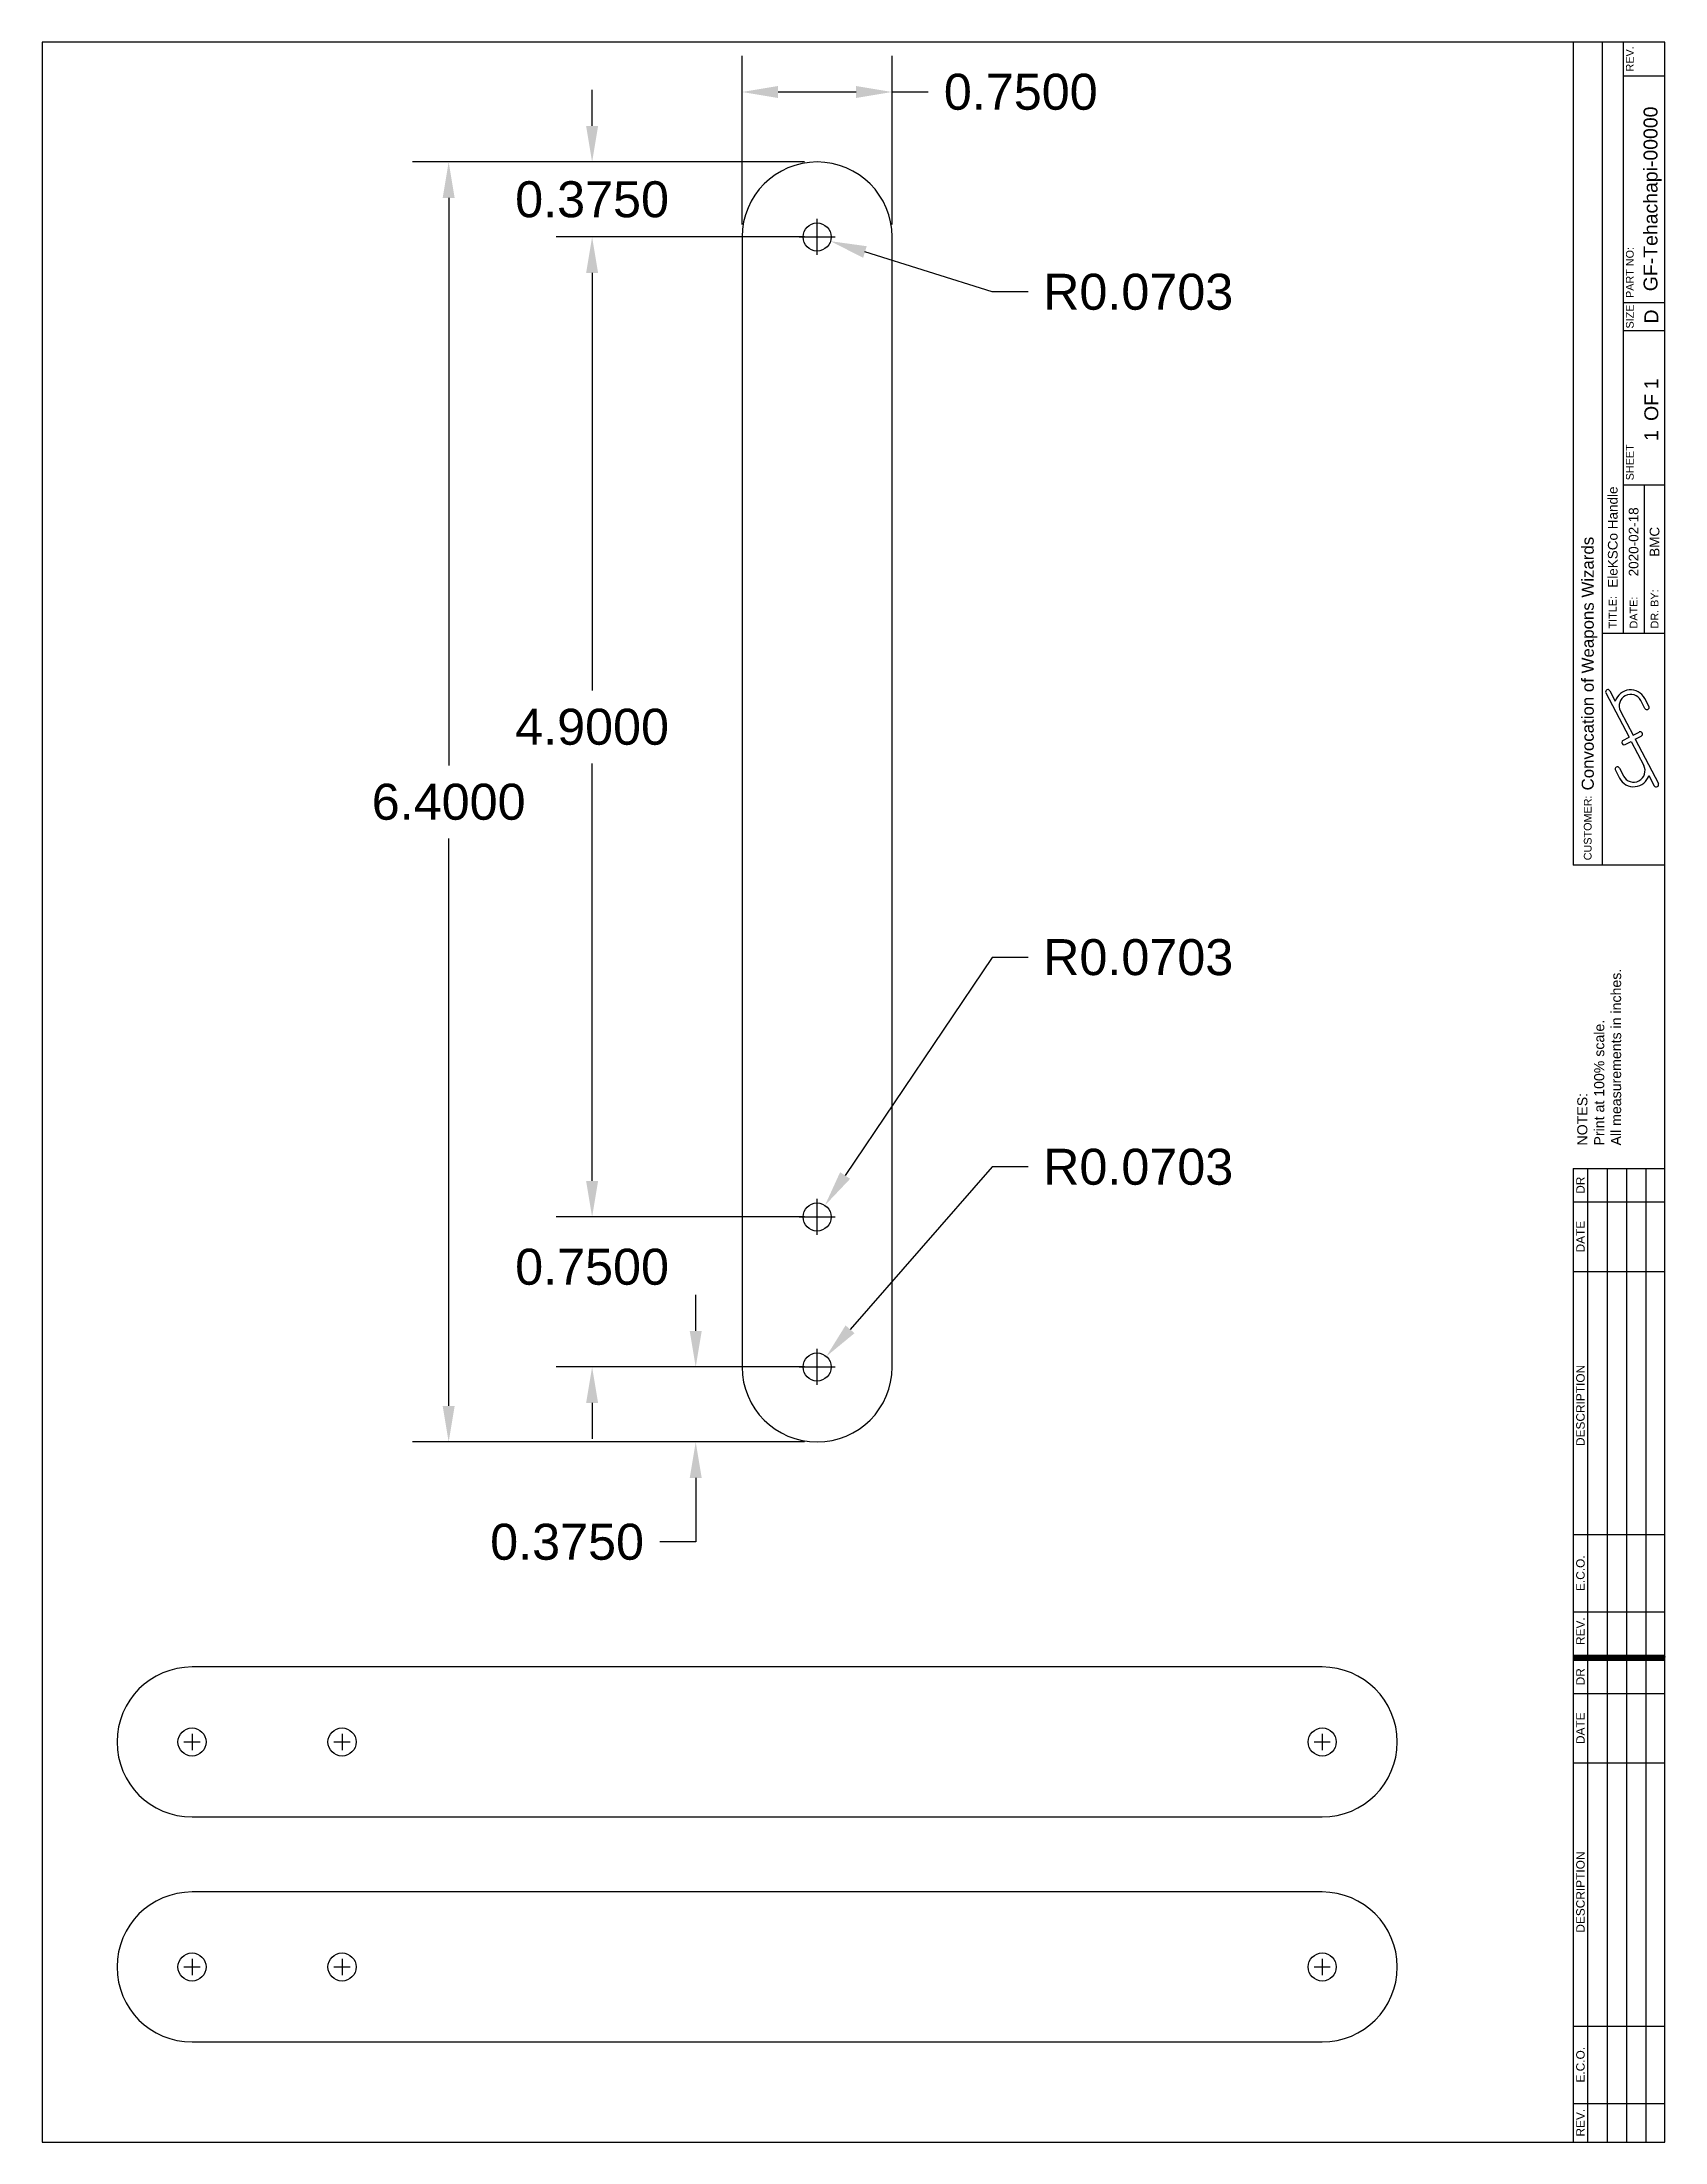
# Model space of a CAD drawing. Header units: inches. Extents: x 0 to 8.1, y 0 to 10.5.
import ezdxf
from ezdxf.enums import TextEntityAlignment as Align

# ---------------------------------------------------------------- set-up
doc = ezdxf.new("R2010")
doc.units = ezdxf.units.IN
doc.header["$MEASUREMENT"] = 0
doc.layers.add('BORDER', color=7, linetype='Continuous')
doc.layers.add('Dims', color=5, linetype='Continuous')
doc.styles.get("Standard").update_dxf_attribs({"font": 'arial.ttf'})
doc.dimstyles.get("Standard").update_dxf_attribs({"dimtxt": 0.18, "dimasz": 0.18, "dimexe": 0.18, "dimexo": 0.0625, "dimgap": 0.09, "dimtad": 0, "dimtih": 1, "dimtoh": 1, "dimdec": 4, "dimzin": 0, "dimdsep": 46, "dimtxsty": 'Standard', "dimcen": 0.09, "dimadec": 0, "dimazin": 0, "dimtfac": 1, "dimtdec": 4, "dimtofl": 0, "dimtmove": 0, "dimatfit": 3, "dimfxl": 1, "dimtolj": 1, "dimtzin": 0, "dimarcsym": 0})

# ---------------------------------------------------------------- blocks, each defined once
blk = doc.blocks.new('DBE')
at = {"layer": 'BORDER'}
h = blk.add_hatch(dxfattribs=at)
h.set_pattern_fill('ANSI31', color=256, scale=0.05, angle=-90, style=0)
h.set_pattern_definition([(315, (1.273388, 32.96875), (0.0044194174, 0.0044194174), [])])
h.paths.add_polyline_path([(1.188, 26.701), (1.188, 26.764), (0, 26.764), (0, 26.701)])
for p, q in [((0.386, 14.846), (0.086, 15.421)), ((0.208, 15.314), (0.138, 15.448)), ((0.59, 15.22), (0.537, 15.322)), ((0.642, 15.247), (0.589, 15.349)), ((0.438, 14.874), (0.275, 15.185)), ((0.386, 14.846), (0.307, 14.805)), ((0.413, 14.794), (0.334, 14.753)), ((0.576, 14.482), (0.413, 14.794)), ((0.516, 14.915), (0.438, 14.874)), ((0.544, 14.862), (0.465, 14.821)), ((0.765, 14.247), (0.465, 14.821)), ((0.209, 14.42), (0.262, 14.318)), ((0.261, 14.448), (0.314, 14.345)), ((0.713, 14.219), (0.643, 14.354))]:
    blk.add_line(p, q)
for centre, radius, start, end in [((0.112, 15.434), 0.0295, 27.563, 207.563), ((0.406, 15.254), 0.207, 27.563, 163.1477), ((0.406, 15.254), 0.148, 27.563, 207.563), ((0.616, 15.234), 0.0295, 207.563, 27.563), ((0.321, 14.779), 0.0295, 117.563, 297.563), ((0.53, 14.888), 0.0295, 297.563, 117.563), ((0.235, 14.434), 0.0295, 27.563, 207.563), ((0.445, 14.414), 0.148, 207.563, 27.563), ((0.445, 14.414), 0.207, 207.563, 343.1477), ((0.739, 14.233), 0.0295, 207.563, 27.563)]:
    blk.add_arc(centre, radius, start, end)
for p, q in [((0.25, 20.402), (0.25, 33)), ((0.5, 20.402), (0.5, 33)), ((0.75, 20.402), (0.75, 33)), ((1, 33), (1, 20.402)), ((1.188, 20.402), (1.188, 33)), ((1.188, 32.5), (0, 32.5)), ((1.188, 31.5), (0, 31.5)), ((1.188, 28.095), (0, 28.095)), ((1.188, 27.195), (0, 27.195)), ((1.188, 26.764), (0, 26.764)), ((1.188, 26.701), (0, 26.701)), ((1.188, 26.139), (0, 26.139)), ((1.188, 25.139), (0, 25.139)), ((1.188, 21.733), (0, 21.733)), ((1.188, 20.833), (0, 20.833)), ((1.188, 20.402), (0, 20.402)), ((0, 16.476), (1.188, 16.476)), ((0.813, 5.824), (0.813, 16.476)), ((1.188, 5.824), (1.188, 16.476)), ((0.813, 13.476), (0, 13.476)), ((0.271, 11.556), (0.271, 13.476)), ((0.542, 5.824), (0.542, 13.476)), ((0.542, 11.556), (0, 11.556)), ((0.542, 9.556), (0, 9.556)), ((0.542, 9.196), (0, 9.196)), ((0.542, 6.261), (0, 6.261))]:
    blk.add_line(p, q, dxfattribs=at)
blk.add_lwpolyline([(0, 33), (0, 5.824), (21, 5.824), (21, 33)], close=True, dxfattribs=at)
at = {"flags": 9}
blk.add_attdef('WD_TB', (0, 5.824), '', height=0.125, dxfattribs=at)
at = {"layer": 'BORDER'}
for s, height, p in [('REV.', 0.11, (1.094, 32.75)), ('E.C.O.', 0.11, (1.094, 32)), ('DESCRIPTION', 0.11, (1.094, 29.766)), ('DATE', 0.11, (1.094, 27.645)), ('DR', 0.11, (1.094, 26.979)), ('REV.', 0.11, (1.094, 26.389)), ('E.C.O.', 0.11, (1.094, 25.639)), ('DESCRIPTION', 0.11, (1.094, 23.468)), ('DATE', 0.11, (1.094, 21.283)), ('DR', 0.11, (1.094, 20.618)), ('D', 0.18, (0.177, 9.376))]:
    blk.add_text(s, height=height, rotation=270, dxfattribs=at).set_placement(p, align=Align.MIDDLE)
for s, p in [('CUSTOMER:', (1, 16.413)), ('DR. BY:', (0.135, 13.413)), ('DATE:', (0.406, 13.413)), ('TITLE:', (0.677, 13.413))]:
    blk.add_text(s, height=0.1, rotation=270, dxfattribs=at).set_placement(p, align=Align.MIDDLE_LEFT)
for s, p in [('SHEET', (0.405, 11.496)), ('PART NO:', (0.405, 9.136))]:
    blk.add_text(s, height=0.1, rotation=270, dxfattribs=at).set_placement(p)
for s, height, p in [('OF', 0.18, (0.177, 10.553)), ('SIZE', 0.1, (0.455, 9.376))]:
    blk.add_text(s, height=height, rotation=270, dxfattribs=at).set_placement(p, align=Align.MIDDLE_CENTER)
blk.add_text('REV.', height=0.1, rotation=270, dxfattribs=at).set_placement((0.405, 6.042), align=Align.CENTER)
for tag, p in [('ECOREV4', (0.125, 32.75)), ('ECOREV3', (0.375, 32.75)), ('ECOREV2', (0.625, 32.75)), ('ECOREV1', (0.875, 32.75)), ('E.C.O.4', (0.125, 32)), ('E.C.O.3', (0.375, 32)), ('E.C.O.2', (0.625, 32)), ('E.C.O.1', (0.875, 32)), ('DWN4', (0.125, 26.979)), ('DWN3', (0.375, 26.979)), ('DWN2', (0.625, 26.979)), ('DWN1', (0.875, 26.979)), ('ECOREV8', (0.125, 26.389)), ('ECOREV7', (0.375, 26.389)), ('ECOREV6', (0.625, 26.389)), ('ECOREV5', (0.875, 26.389)), ('E.C.O.8', (0.125, 25.639)), ('E.C.O.7', (0.375, 25.639)), ('E.C.O.6', (0.625, 25.639)), ('E.C.O.5', (0.875, 25.639)), ('DWN8', (0.125, 20.618)), ('DWN7', (0.375, 20.618)), ('DWN6', (0.625, 20.618)), ('DWN5', (0.875, 20.618))]:
    blk.add_attdef(tag, text='', height=0.11, rotation=270, dxfattribs=at).set_placement(p, align=Align.MIDDLE)
at = {"layer": 'BORDER', "width": 2.783694}
for tag, p, p2 in [('DESCRIPTION4', (0.077, 31.378), (0.077, 28.217)), ('DESCRIPTION3', (0.327, 31.378), (0.327, 28.217)), ('DESCRIPTION2', (0.577, 31.378), (0.577, 28.217)), ('DESCRIPTION1', (0.827, 31.378), (0.827, 28.217)), ('DESCRIPTION8', (0.077, 25.017), (0.077, 21.855)), ('DESCRIPTION7', (0.327, 25.017), (0.327, 21.855)), ('DESCRIPTION6', (0.577, 25.017), (0.577, 21.855)), ('DESCRIPTION5', (0.827, 25.017), (0.827, 21.855))]:
    blk.add_attdef(tag, text='', height=0.11, rotation=270, dxfattribs=at).set_placement(p, p2, align=Align.FIT)
at = {"layer": 'BORDER', "width": 0.9}
for tag, p in [('ECODATE4', (0.125, 27.645)), ('ECODATE3', (0.375, 27.645)), ('ECODATE2', (0.625, 27.645)), ('ECODATE1', (0.875, 27.645)), ('ECODATE8', (0.125, 21.283)), ('ECODATE7', (0.375, 21.283)), ('ECODATE6', (0.625, 21.283)), ('ECODATE5', (0.875, 21.283))]:
    blk.add_attdef(tag, text='', height=0.11, rotation=270, dxfattribs=at).set_placement(p, align=Align.MIDDLE)
at = {"layer": 'BORDER', "flags": 8}
for tag, height, p in [('CUSTOMER NAME', 0.156, (1, 15.509)), ('DRAWING_TITLE', 0.125, (0.676, 12.886)), ('SX', 0.18, (0.177, 10.317))]:
    blk.add_attdef(tag, text='', height=height, rotation=270, dxfattribs=at).set_placement(p, align=Align.MIDDLE_LEFT)
for tag, p in [('D_BY', (0.135, 12.292)), ('DATE', (0.406, 12.292))]:
    blk.add_attdef(tag, text='', height=0.125, rotation=270, dxfattribs=at).set_placement(p, align=Align.MIDDLE_CENTER)
blk.add_attdef('SH', text='', height=0.18, rotation=270, dxfattribs=at).set_placement((0.177, 10.847), align=Align.MIDDLE_RIGHT)
blk.add_attdef('DRAWINGNUM', (0.097, 9.049), '', height=0.18, rotation=270, dxfattribs=at)
blk.add_attdef('REV', text='', height=0.16, rotation=270, dxfattribs=at).set_placement((0.166, 6.042), align=Align.MIDDLE)
blk = doc.blocks.new('*D30')
at = {"layer": 'Defpoints', "color": 0, "transparency": 16777216}
for p in [(3.921, 3.928), (3.875, 3.875)]:
    blk.add_point(p, dxfattribs=at)
at = {"layer": 'Dims', "color": 0, "lineweight": -2, "transparency": 16777216}
for p, q in [((4.75, 4.875), (4.04, 4.063)), ((4.93, 4.875), (4.75, 4.875)), ((3.875, 3.785), (3.875, 3.965)), ((3.785, 3.875), (3.965, 3.875))]:
    blk.add_line(p, q, dxfattribs=at)
at = {"layer": 'Dims', "color": 0, "transparency": 16777216}
blk.add_solid([(4.017, 4.083), (4.062, 4.044), (3.921, 3.928)], dxfattribs=at)
at = {"layer": 'Dims', "color": 0, "transparency": 16777216, "insert": (5.48, 4.875), "char_height": 0.18, "attachment_point": 5}
blk.add_mtext('\\A1;R0.0703', dxfattribs=at)
blk = doc.blocks.new('*D27')
at = {"layer": 'Defpoints', "color": 0, "transparency": 16777216}
for p in [(3.875, 9.525), (3.942, 9.504)]:
    blk.add_point(p, dxfattribs=at)
at = {"layer": 'Dims', "color": 0, "lineweight": -2, "transparency": 16777216}
for p, q in [((3.875, 9.435), (3.875, 9.615)), ((3.785, 9.525), (3.965, 9.525)), ((4.75, 9.25), (4.114, 9.45)), ((4.93, 9.25), (4.75, 9.25))]:
    blk.add_line(p, q, dxfattribs=at)
at = {"layer": 'Dims', "color": 0, "transparency": 16777216}
blk.add_solid([(4.123, 9.479), (4.105, 9.421), (3.942, 9.504)], dxfattribs=at)
at = {"layer": 'Dims', "color": 0, "transparency": 16777216, "insert": (5.48, 9.25), "char_height": 0.18, "attachment_point": 5}
blk.add_mtext('\\A1;R0.0703', dxfattribs=at)
blk = doc.blocks.new('*D31')
at = {"layer": 'Defpoints', "color": 0, "transparency": 16777216}
for p in [(3.875, 4.625), (3.914, 4.683)]:
    blk.add_point(p, dxfattribs=at)
at = {"layer": 'Dims', "color": 0, "lineweight": -2, "transparency": 16777216}
for p, q in [((4.75, 5.923), (4.015, 4.833)), ((4.93, 5.923), (4.75, 5.923)), ((3.785, 4.625), (3.965, 4.625)), ((3.875, 4.535), (3.875, 4.715))]:
    blk.add_line(p, q, dxfattribs=at)
at = {"layer": 'Dims', "color": 0, "transparency": 16777216}
blk.add_solid([(3.99, 4.849), (4.04, 4.816), (3.914, 4.683)], dxfattribs=at)
at = {"layer": 'Dims', "color": 0, "transparency": 16777216, "insert": (5.48, 5.923), "char_height": 0.18, "attachment_point": 5}
blk.add_mtext('\\A1;R0.0703', dxfattribs=at)
blk = doc.blocks.new('*D33')
at = {"layer": 'Defpoints', "color": 0, "transparency": 16777216}
for p in [(3.268, 3.875), (3.875, 3.875), (3.875, 3.5)]:
    blk.add_point(p, dxfattribs=at)
at = {"layer": 'Dims', "color": 0, "lineweight": -2, "transparency": 16777216}
for p, q in [((3.268, 4.055), (3.268, 4.235)), ((3.812, 3.875), (3.088, 3.875)), ((3.812, 3.5), (3.088, 3.5)), ((3.268, 3.32), (3.268, 3)), ((3.268, 3), (3.088, 3))]:
    blk.add_line(p, q, dxfattribs=at)
at = {"layer": 'Dims', "color": 0, "transparency": 16777216}
for points in [[(3.238, 4.055), (3.298, 4.055), (3.268, 3.875)], [(3.238, 3.32), (3.298, 3.32), (3.268, 3.5)]]:
    blk.add_solid(points, dxfattribs=at)
at = {"layer": 'Dims', "color": 0, "transparency": 16777216, "insert": (2.625, 3), "char_height": 0.18, "attachment_point": 5}
blk.add_mtext('\\A1;0.3750', dxfattribs=at)
blk = doc.blocks.new('*D28')
at = {"layer": 'Defpoints', "color": 0, "transparency": 16777216}
for p in [(2.75, 4.625), (3.875, 4.625), (3.875, 3.875)]:
    blk.add_point(p, dxfattribs=at)
at = {"layer": 'Dims', "color": 0, "lineweight": -2, "transparency": 16777216}
for p, q in [((2.75, 4.805), (2.75, 4.985)), ((3.8125, 4.625), (2.57, 4.625)), ((3.8125, 3.875), (2.57, 3.875)), ((2.75, 3.695), (2.75, 3.515))]:
    blk.add_line(p, q, dxfattribs=at)
at = {"layer": 'Dims', "color": 0, "transparency": 16777216}
for points in [[(2.72, 4.805), (2.78, 4.805), (2.75, 4.625)], [(2.72, 3.695), (2.78, 3.695), (2.75, 3.875)]]:
    blk.add_solid(points, dxfattribs=at)
at = {"layer": 'Dims', "color": 0, "transparency": 16777216, "insert": (2.75, 4.375), "char_height": 0.18, "attachment_point": 5}
blk.add_mtext('\\A1;0.7500', dxfattribs=at)
blk = doc.blocks.new('*D34')
at = {"layer": 'Defpoints', "color": 0, "transparency": 16777216}
for p in [(2.75, 9.525), (3.875, 9.525), (3.875, 4.625)]:
    blk.add_point(p, dxfattribs=at)
at = {"layer": 'Dims', "color": 0, "lineweight": -2, "transparency": 16777216}
for p, q in [((3.812, 9.525), (2.57, 9.525)), ((2.75, 9.345), (2.75, 7.257)), ((2.75, 4.805), (2.75, 6.893)), ((3.812, 4.625), (2.57, 4.625))]:
    blk.add_line(p, q, dxfattribs=at)
at = {"layer": 'Dims', "color": 0, "transparency": 16777216}
for points in [[(2.72, 9.345), (2.78, 9.345), (2.75, 9.525)], [(2.72, 4.805), (2.78, 4.805), (2.75, 4.625)]]:
    blk.add_solid(points, dxfattribs=at)
at = {"layer": 'Dims', "color": 0, "transparency": 16777216, "insert": (2.75, 7.075), "char_height": 0.18, "attachment_point": 5}
blk.add_mtext('\\A1;4.9000', dxfattribs=at)
blk = doc.blocks.new('*D35')
at = {"layer": 'Defpoints', "color": 0, "transparency": 16777216}
for p in [(2.75, 9.9), (3.875, 9.9), (3.875, 9.525)]:
    blk.add_point(p, dxfattribs=at)
at = {"layer": 'Dims', "color": 0, "lineweight": -2, "transparency": 16777216}
for p, q in [((2.75, 10.08), (2.75, 10.26)), ((3.8125, 9.9), (2.57, 9.9)), ((3.8125, 9.525), (2.57, 9.525)), ((2.75, 9.345), (2.75, 9.165))]:
    blk.add_line(p, q, dxfattribs=at)
at = {"layer": 'Dims', "color": 0, "transparency": 16777216}
for points in [[(2.72, 10.08), (2.78, 10.08), (2.75, 9.9)], [(2.72, 9.345), (2.78, 9.345), (2.75, 9.525)]]:
    blk.add_solid(points, dxfattribs=at)
at = {"layer": 'Dims', "color": 0, "transparency": 16777216, "insert": (2.75, 9.7125), "char_height": 0.18, "attachment_point": 5}
blk.add_mtext('\\A1;0.3750', dxfattribs=at)
blk = doc.blocks.new('*D29')
at = {"layer": 'Defpoints', "color": 0, "transparency": 16777216}
for p in [(2.033, 9.9), (3.875, 9.9), (3.875, 3.5)]:
    blk.add_point(p, dxfattribs=at)
at = {"layer": 'Dims', "color": 0, "lineweight": -2, "transparency": 16777216}
for p, q in [((3.812, 9.9), (1.853, 9.9)), ((2.033, 9.72), (2.033, 6.882)), ((2.033, 3.68), (2.033, 6.518)), ((3.812, 3.5), (1.853, 3.5))]:
    blk.add_line(p, q, dxfattribs=at)
at = {"layer": 'Dims', "color": 0, "transparency": 16777216}
for points in [[(2.003, 9.72), (2.063, 9.72), (2.033, 9.9)], [(2.003, 3.68), (2.063, 3.68), (2.033, 3.5)]]:
    blk.add_solid(points, dxfattribs=at)
at = {"layer": 'Dims', "color": 0, "transparency": 16777216, "insert": (2.033, 6.7), "char_height": 0.18, "attachment_point": 5}
blk.add_mtext('\\A1;6.4000', dxfattribs=at)
blk = doc.blocks.new('*D36')
at = {"layer": 'Defpoints', "color": 0, "transparency": 16777216}
for p in [(3.5, 10.25), (3.5, 9.525), (4.25, 9.525)]:
    blk.add_point(p, dxfattribs=at)
at = {"layer": 'Dims', "color": 0, "lineweight": -2, "transparency": 16777216}
for p, q in [((3.5, 9.587), (3.5, 10.43)), ((4.25, 9.587), (4.25, 10.43)), ((3.68, 10.25), (4.07, 10.25)), ((4.25, 10.25), (4.43, 10.25))]:
    blk.add_line(p, q, dxfattribs=at)
at = {"layer": 'Dims', "color": 0, "transparency": 16777216}
for points in [[(3.68, 10.28), (3.68, 10.22), (3.5, 10.25)], [(4.07, 10.28), (4.07, 10.22), (4.25, 10.25)]]:
    blk.add_solid(points, dxfattribs=at)
at = {"layer": 'Dims', "color": 0, "transparency": 16777216, "insert": (4.893, 10.25), "char_height": 0.18, "attachment_point": 5}
blk.add_mtext('\\A1;0.7500', dxfattribs=at)

msp = doc.modelspace()

# ---------------------------------------------------------------- linework, layer by layer
for p, q in [((3.5, 9.525), (3.5, 3.875)), ((4.25, 3.875), (4.25, 9.525)), ((6.4, 2.375), (0.75, 2.375)), ((0.70942, 2), (0.79058, 2)), ((0.75, 2.04058), (0.75, 1.95942)), ((1.45942, 2), (1.54058, 2)), ((1.5, 2.04058), (1.5, 1.95942)), ((6.35942, 2), (6.44058, 2)), ((6.4, 2.04058), (6.4, 1.95942)), ((0.75, 1.625), (6.4, 1.625)), ((6.4, 1.25), (0.75, 1.25)), ((0.70942, 0.875), (0.79058, 0.875)), ((0.75, 0.91558), (0.75, 0.83442)), ((1.45942, 0.875), (1.54058, 0.875)), ((1.5, 0.91558), (1.5, 0.83442)), ((6.35942, 0.875), (6.44058, 0.875)), ((6.4, 0.91558), (6.4, 0.83442)), ((0.75, 0.5), (6.4, 0.5))]:
    msp.add_line(p, q)
for centre in [(3.875, 9.525), (3.875, 4.625), (3.875, 3.875), (0.75, 2), (1.5, 2), (6.4, 2), (0.75, 0.875), (1.5, 0.875), (6.4, 0.875)]:
    msp.add_circle(centre, 0.07031)
for centre, start, end in [((3.875, 9.525), 0, 180), ((3.875, 3.875), 180, 0), ((0.75, 2), 90, 270), ((6.4, 2), 270, 90), ((0.75, 0.875), 90, 270), ((6.4, 0.875), 270, 90)]:
    msp.add_arc(centre, 0.375, start, end)

# ---------------------------------------------------------------- block references
at = {"xscale": 0.3863636363636368, "yscale": 0.3863636363636368, "zscale": 0.3863636363636368, "rotation": 180}
msp.add_blockref('DBE', (8.11364, 12.75), dxfattribs=at).add_auto_attribs({'DRAWING_TITLE': 'EleKSCo Handle', 'DATE': '2020-02-18', 'D_BY': 'BMC', 'SH': '1', 'CUSTOMER NAME': 'Convocation of Weapons Wizards', 'SX': '1', 'DRAWINGNUM': 'GF-Tehachapi-00000'})

# ---------------------------------------------------------------- texts
at = {"insert": (7.67508, 4.98248), "char_height": 0.0505952, "width": 3.8562467, "attachment_point": 1, "rotation": 90}
msp.add_mtext('NOTES:\\PPrint at 100% scale.\\PAll measurements in inches.', dxfattribs=at)

# ---------------------------------------------------------------- dimensions: what is measured, and where the dimension line sits
at = {"layer": 'Dims'}
for base, p1, p2, angle, picture, middle in [((3.5, 10.25), (4.25, 9.525), (3.5, 9.525), 180, '*D36', (4.89332, 10.25)), ((2.75, 4.625), (3.875, 3.875), (3.875, 4.625), 90, '*D28', (2.75, 4.375)), ((3.26832, 3.875), (3.875, 3.5), (3.875, 3.875), 90, '*D33', (2.625, 3))]:
    dim = msp.add_linear_dim(base=base, p1=p1, p2=p2, angle=angle, dimstyle='Standard', dxfattribs=at)
    dim.commit()
    dim.dimension.update_dxf_attribs({"geometry": picture, "text_midpoint": middle, "dimtype": 160})
for base, p1, p2, picture, middle in [((2.75, 9.9), (3.875, 9.525), (3.875, 9.9), '*D35', (2.75, 9.7125)), ((2.03265, 9.9), (3.875, 3.5), (3.875, 9.9), '*D29', (2.03265, 6.7)), ((2.75, 9.525), (3.875, 4.625), (3.875, 9.525), '*D34', (2.75, 7.075))]:
    dim = msp.add_linear_dim(base=base, p1=p1, p2=p2, angle=90, dimstyle='Standard', dxfattribs=at)
    dim.commit()
    dim.dimension.update_dxf_attribs({"geometry": picture, "text_midpoint": middle})
for center, mpoint, picture, middle in [((3.875, 9.525), (3.94208, 9.50392), '*D27', (5.47976, 9.25)), ((3.875, 4.625), (3.91431, 4.6833), '*D31', (5.47976, 5.92272)), ((3.875, 3.875), (3.9213, 3.92792), '*D30', (5.47976, 4.875))]:
    dim = msp.add_radius_dim(center=center, mpoint=mpoint, dimstyle='Standard', dxfattribs=at)
    dim.commit()
    dim.dimension.update_dxf_attribs({"geometry": picture, "text_midpoint": middle, "dimtype": 164})

doc.saveas('drawing.dxf')
